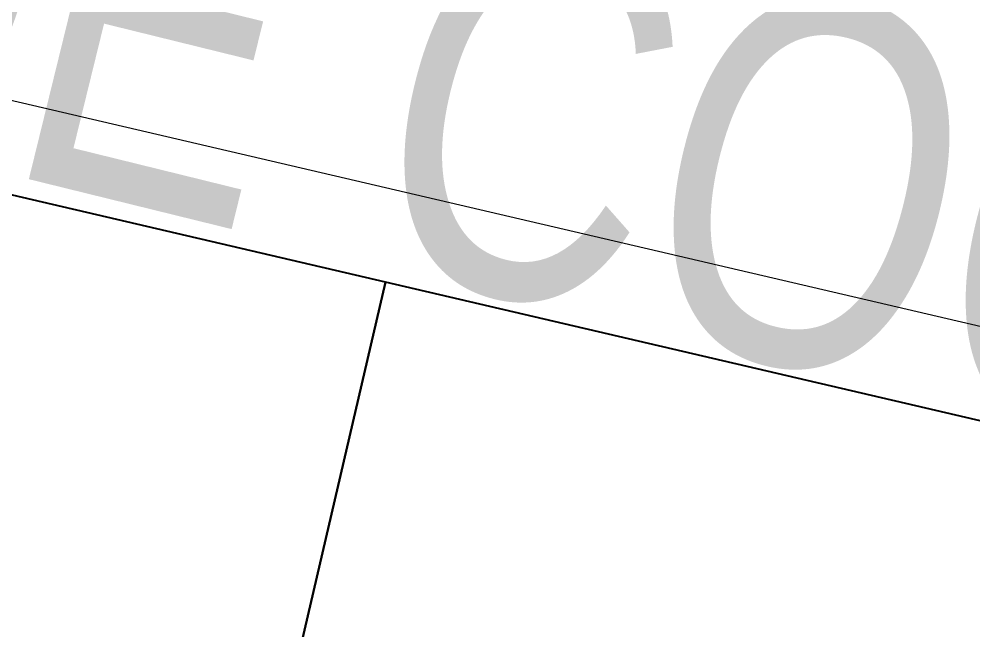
# Model space of a CAD drawing. Header units: millimetres. Extents: x 474016 to 477875, y 2288607 to 2292200.
# Drawn here: x 474108.27 to 474123.83, y 2288909.32 to 2288919.27 of the extents above; entities that cross this region are included whole.
import ezdxf
from ezdxf.enums import TextEntityAlignment as Align

# ---------------------------------------------------------------- set-up
doc = ezdxf.new("R2010")
doc.units = ezdxf.units.MM
doc.header["$LTSCALE"] = 50
for name, color, linetype, lineweight in [('BANQUETA', 251, 'Continuous', 5), ('LOTES', 6, 'Continuous', 15), ('vialidad', 5, 'Continuous', 13)]:
    doc.layers.add(name, color=color, linetype=linetype, lineweight=lineweight)
doc.layers.add('CVL_LOTIF', color=1, linetype='Continuous')
doc.styles.get("Standard").update_dxf_attribs({"font": 'arial.ttf'})

msp = doc.modelspace()

# ---------------------------------------------------------------- linework, layer by layer
at = {"layer": 'BANQUETA'}
msp.add_lwpolyline([(474142.508, 2288807.157), (474164.774, 2288902.699, 0.414214), (474163.28, 2288905.1), (474041.542, 2288933.471)], format="xyb", dxfattribs=at)
at = {"layer": 'CVL_LOTIF'}
for points in [[(474114.245, 2288914.988), (474089.897, 2288920.662), (474084.223, 2288896.314), (474108.571, 2288890.64)], [(474138.592, 2288909.314), (474114.245, 2288914.988), (474108.571, 2288890.64), (474132.918, 2288884.966)]]:
    msp.add_lwpolyline(points, close=True, dxfattribs=at)
at = {"layer": 'LOTES'}
msp.add_line((474108.571, 2288890.64), (474114.245, 2288914.988), dxfattribs=at)

# ---------------------------------------------------------------- texts
at = {"layer": 'vialidad', "color": 5, "width": 0.75}
msp.add_text('PALMA DE COCO', height=6, rotation=346.1813, dxfattribs=at).set_placement((474107.283, 2288920.038), align=Align.MIDDLE)

doc.saveas('drawing.dxf')
